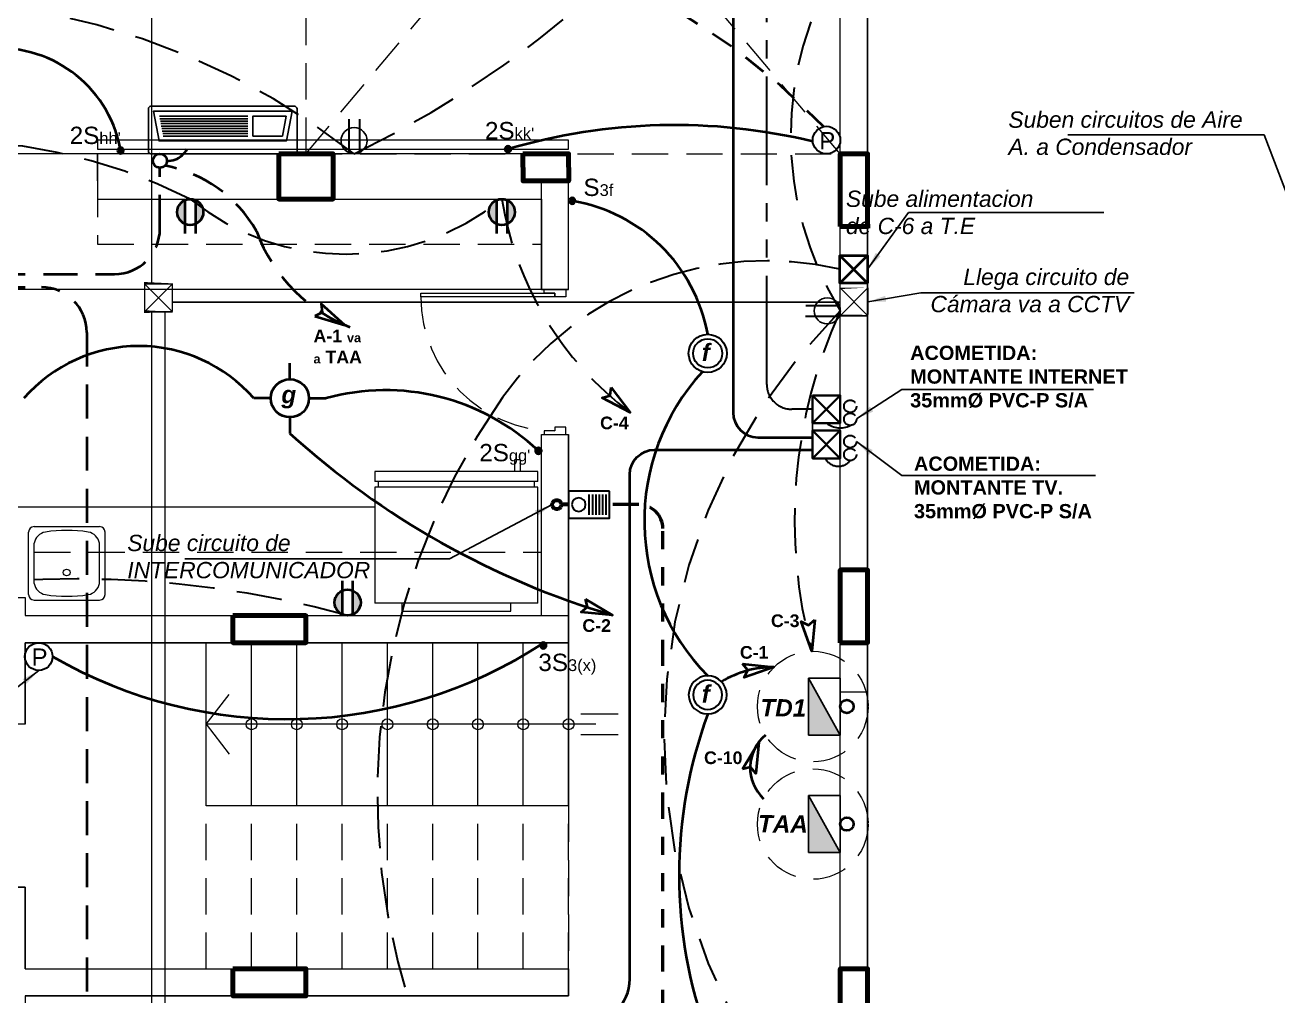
# Model space of a CAD drawing. Header units: millimetres. Extents: x 821 to 906, y 83 to 185.
# Drawn here: x 825.6 to 832.52, y 97.32 to 102.68 of the extents above; entities that cross this region are included whole.
import ezdxf

# ---------------------------------------------------------------- set-up
doc = ezdxf.new("R2010")
doc.units = ezdxf.units.MM
for name, pattern in [('ACAD_ISO04W100', [30, 24, -3, 0, -3]), ('ACAD_ISO05W100', [33, 24, -3, 0, -3, 0, -3]), ('ACAD_ISO06W100', [36, 24, -3, 0, -3, 0, -3, 0, -3]), ('ACAD_ISO12W100', [21, 12, -3, 0, -3, 0, -3]), ('CONTINUA', [0]), ('DASHED', [0.75, 0.5, -0.25]), ('HIDDEN', [0.375, 0.25, -0.125]), ('HIDDEN_LINE', [0.3912222232818603, 0.2822222232818604, -0.1089999999999999])]:
    doc.linetypes.add(name, pattern=pattern)
for name, color, linetype, lineweight in [('A-TOMACORR', 200, 'DASHED', 35), ('ACOMETIDA', 6, 'ACAD_ISO04W100', 60), ('C.EMPOTRADO EN PARED Y TECHO', 210, 'Continuous', 40), ('Centros de Luz', 150, 'Continuous', 30), ('COLUMNAS', 3, 'Continuous', 80), ('E1AC', 6, 'Continuous', 25), ('IE-circuito alumbrado', 30, 'Continuous', 40), ('INTERRUPTORES', 1, 'Continuous', 25), ('Muro sin techar', 160, 'Continuous', 40), ('red alumbrado', 41, 'Continuous', 35), ('red tomacorrient', 56, 'Continuous', 40), ('red tomacorriente', 25, 'Continuous', 30), ('redaguacaliente', 30, 'ACAD_ISO12W100', 50), ('REDTVCABLE', 140, 'TV_LINE', 40), ('TD', 132, 'Continuous', 25), ('TEXTODESAG.', 135, 'Continuous', 18)]:
    doc.layers.add(name, color=color, linetype=linetype, lineweight=lineweight)
doc.layers.add('TV', color=140, linetype='ACAD_ISO12W100')
doc.styles.add('david', font='arialbi.ttf', dxfattribs={"height": 0.05})
doc.styles.add('Ejes', font='arial.ttf', dxfattribs={"height": 0.2})
doc.styles.add('Jocope', font='arialbd.ttf', dxfattribs={"height": 0.12})
doc.styles.add('style4', font='verdanab.ttf', dxfattribs={"height": 0.1})
doc.linetypes.add('TV_LINE', pattern='A,12.7,-5.08,["TV",Standard,S=2.54,R=0,X=-2.54,Y=-1.27],-6.349999999999998', length=24.13)
doc.dimstyles.new('dimension horizontal', dxfattribs={"dimtxt": 0.08, "dimasz": 0.1, "dimexe": 0.15, "dimexo": 0.3, "dimgap": 0.01, "dimtad": 2, "dimtih": 1, "dimtoh": 1, "dimzin": 1, "dimtxsty": 'style4', "dimblk": 'ARCHTICK', "dimcen": 0.08, "dimadec": 0, "dimazin": 0, "dimtfac": 1, "dimtmove": 0, "dimatfit": 3, "dimfxl": 1, "dimarcsym": 0})

# ---------------------------------------------------------------- blocks, each defined once
blk = doc.blocks.new('BGFBGFBGF')
at = {"color": 140, "linetype": 'HIDDEN'}
for p, q in [((304.4776797448141, 57.8713946453334, -3.894585102580435e-05), (304.6310708852963, 57.71800350498762, -3.894585102580435e-05)), ((304.4776797448159, 57.7180035049858, -3.894585102580435e-05), (304.6310708852944, 57.87139464533522, -3.894585102580435e-05)), ((308.3163783371508, 57.84934207813802, -3.894585102580435e-05), (308.469769477633, 57.69595093779225, -3.894585102580435e-05)), ((308.3163783371526, 57.69595093779043, -3.894585102580435e-05), (308.4697694776312, 57.84934207813984, -3.894585102580435e-05)), ((304.4776797448159, 57.7180035049858, -3.894585102580435e-05), (304.6310708852963, 57.71800350498762, -3.894585102580435e-05)), ((308.3163783371526, 57.69595093779043, -3.894585102580435e-05), (308.469769477633, 57.69595093779225, -3.894585102580435e-05))]:
    blk.add_line(p, q, dxfattribs=at)
at = {"color": 140, "linetype": 'HIDDEN', "const_width": 0.007773370705913237, "elevation": -3.894585102580435e-05}
for points in [[(304.5175850904445, 57.87139464533387), (304.5175850905144, 62.01349572298392)], [(304.6310708852957, 57.7705235240574), (308.3197202738342, 57.77052352405696)], [(304.5175850903253, 50.79358243349449), (304.517585090442, 57.71800350498627)], [(304.5911655397832, 50.79358243349449), (304.5911655395943, 57.71800350498715)]]:
    blk.add_lwpolyline(points, dxfattribs=at)
for points in [[(304.4776797448141, 57.8713946453334), (304.6310708852944, 57.87139464533522), (304.6310708852963, 57.71800350498762), (304.4776797448159, 57.7180035049858)], [(308.3163783371508, 57.84934207813802), (308.4697694776312, 57.84934207813984), (308.469769477633, 57.69595093779225), (308.3163783371526, 57.69595093779043)]]:
    blk.add_lwpolyline(points, close=True, dxfattribs=at)
blk = doc.blocks.new('ERGERFREFRE')
at = {"layer": 'COLUMNAS', "color": 1, "lineweight": 80, "ltscale": 0.2}
for points in [[(10621.07072204051, -16633.20357643775), (10621.3707220406, -16633.20357643775), (10621.3707220406, -16633.45357643761), (10621.07072204051, -16633.45357643761)], [(10621.07072204051, -16633.20357643775), (10621.3707220406, -16633.20357643775), (10621.3707220406, -16633.45357643761), (10621.07072204051, -16633.45357643761)], [(10622.41837864402, -16633.20357643775), (10622.41955034222, -16633.35357643776), (10622.67189373869, -16633.35357643776), (10622.67072204049, -16633.20357643775)], [(10624.17072204052, -16633.60591983419), (10624.32072204054, -16633.60591983419), (10624.32072204054, -16633.20357643772), (10624.17072204052, -16633.20357643772)], [(10624.17072204047, -16635.90357643774), (10624.32072204049, -16635.90357643774), (10624.32072204049, -16635.50123304127), (10624.17072204047, -16635.50123304127)], [(10620.81837864402, -16635.75357643774), (10620.81837864402, -16635.90357643777), (10621.22072204049, -16635.90357643777), (10621.22072204049, -16635.75357643774)], [(10620.81837864402, -16637.70357643774), (10620.81837864402, -16637.85357643777), (10621.22072204049, -16637.85357643777), (10621.22072204049, -16637.70357643774)], [(10624.17072204047, -16638.10591983422), (10624.32072204049, -16638.10591983422), (10624.32072204049, -16637.70357643774), (10624.17072204047, -16637.70357643774)]]:
    blk.add_lwpolyline(points, close=True, dxfattribs=at)
blk = doc.blocks.new('puertas sss')
at = {"color": 251, "lineweight": 0, "true_color": 0x636466}
for p, q in [((2962.349878374491, 159.01688890445), (2962.214878374495, 159.01688890445)), ((2962.214878374495, 159.01688890445), (2962.214878374495, 158.9718889044512)), ((2962.349878374491, 159.01688890445), (2962.214878374495, 159.01688890445)), ((2962.214878374495, 158.9718889044512), (2962.282378374493, 158.9718889044512)), ((2962.282378374493, 158.9718889044512), (2962.282378374493, 158.9943889044498)), ((2962.282378374493, 158.9943889044498), (2962.349878374491, 158.9943889044498)), ((2962.349878374491, 158.9943889044498), (2962.349878374491, 159.01688890445)), ((2962.214878374495, 158.1168889044502), (2962.214878374495, 158.1618889044494)), ((2962.214878374495, 158.1618889044494), (2962.282378374493, 158.1618889044494)), ((2962.349878374491, 158.1168889044502), (2962.214878374495, 158.1168889044502)), ((2962.349878374491, 158.1168889044502), (2962.214878374495, 158.1168889044502)), ((2962.282378374493, 158.1618889044494), (2962.282378374493, 158.1393889044493)), ((2962.282378374493, 158.1393889044493), (2962.282378374493, 158.1618889044494)), ((2962.282378374493, 158.1618889044494), (2963.114878374493, 158.1618889044494)), ((2962.282378374493, 158.1393889044493), (2962.349878374491, 158.1393889044493)), ((2963.114878374493, 158.1393889044493), (2962.282378374493, 158.1393889044493)), ((2962.349878374491, 158.1393889044493), (2962.349878374491, 158.1168889044502)), ((2963.114878374493, 158.1618889044494), (2963.114878374493, 158.1393889044493))]:
    blk.add_line(p, q, dxfattribs=at)
at = {"color": 251, "linetype": 'HIDDEN', "lineweight": 0, "ltscale": 0.8, "true_color": 0x636466}
blk.add_arc((2962.282378374493, 158.1618889044494), 0.8325000000016142, 0, 90, dxfattribs=at)
blk = doc.blocks.new('refrio')
at = {"color": 251, "lineweight": 0, "true_color": 0x636466}
for p, q in [((2971.059993229256, 159.0504102610967), (2971.035493229256, 159.0504102610967)), ((2971.035493229256, 159.0504102610967), (2971.035493229256, 159.0014102610967)), ((2971.059993229256, 159.0014102610967), (2971.059993229256, 159.0504102610967)), ((2971.133220902728, 159.0014102610967), (2970.443297969585, 159.0014102610967)), ((2970.443297969585, 159.0014102610967), (2970.443297969585, 158.9587996442515)), ((2971.133220902728, 158.9587996442515), (2970.443297969585, 158.9587996442515)), ((2970.457297969586, 158.9587996442515), (2970.457297969586, 158.9354442311851)), ((2971.119220902729, 158.9354442311851), (2971.119220902729, 158.9587996442515)), ((2971.133220902728, 158.9587996442515), (2971.133220902728, 159.0014102610967)), ((2971.133220902728, 158.9354442311851), (2970.443297969585, 158.9354442311851)), ((2970.443297969585, 158.9354442311851), (2970.443297969585, 158.4443658931896)), ((2971.133220902728, 158.4443658931896), (2971.133220902728, 158.9354442311851)), ((2971.133220902728, 158.4443658931896), (2970.443297969585, 158.4443658931896)), ((2970.557259436157, 158.4443658931896), (2970.557259436157, 158.4093658931897)), ((2971.019259436157, 158.4093658931897), (2971.019259436157, 158.4443658931896)), ((2970.557259436157, 158.4093658931897), (2971.019259436157, 158.4093658931897))]:
    blk.add_line(p, q, dxfattribs=at)
blk = doc.blocks.new('rgergeg')
at = {"color": 251, "lineweight": 0, "true_color": 0x636466}
for p, q in [((10594.59418982897, -16435.21975469824), (10594.93918982897, -16435.21975469824)), ((10594.56418982897, -16435.24975469824), (10594.56418982897, -16435.61133750355)), ((10594.65497781353, -16435.25020204492), (10594.87840184441, -16435.25020204492)), ((10594.96918982897, -16435.24975469824), (10594.96918982897, -16435.61133750355)), ((10594.65497781353, -16435.61089015687), (10594.87840184441, -16435.61089015687)), ((10594.59418982897, -16435.64133750355), (10594.93918982897, -16435.64133750355))]:
    blk.add_line(p, q, dxfattribs=at)
blk.add_circle((10594.71604067381, -16435.42969180222), 0.0184768546446321, dxfattribs=at)
blk.add_circle((10594.71604067381, -16435.42969180222), 0.0184768546446321, dxfattribs=at)
for centre, radius, start, end in [((10594.59418982897, -16435.24975469824), 0.03, 90, 180), ((10594.78668982897, -16434.48141064227), 0.75, 259.8852224934686, 259.8854913168888), ((10594.74668982897, -16434.48141064227), 0.75, 280.1145086831112, 280.1147775065313), ((10594.93918982897, -16435.24975469824), 0.03, 0, 90), ((10594.66814589729, -16435.3240370067), 0.075, 100.1147775065314, 170.9212843066498), ((10594.78668982897, -16435.9885461009), 0.75, 100.1145086830086, 100.1147775065314), ((10594.74668982897, -16435.9885461009), 0.75, 79.88522249346865, 79.8854913169914), ((10594.86523376065, -16435.3240370067), 0.075, 9.07871569335016, 79.88522249346865), ((10595.33468982897, -16435.4305461009), 0.75, 170.9212843066498, 189.0787156933501), ((10594.19868982897, -16435.4305461009), 0.75, 350.9212843066499, 9.07871569335016), ((10594.66814589729, -16435.53705519509), 0.075, 189.0787156933501, 259.8852224934686), ((10594.86523376065, -16435.53705519509), 0.075, 280.1147775065313, 350.9212843066499), ((10594.59418982897, -16435.61133750355), 0.03, 180, 270), ((10594.78668982897, -16434.87254610089), 0.75, 259.8852224934686, 259.8854913168888), ((10594.74668982897, -16434.87254610089), 0.75, 280.1145086831112, 280.1147775065313), ((10594.93918982897, -16435.61133750355), 0.03, 270, 0)]:
    blk.add_arc(centre, radius, start, end, dxfattribs=at)
blk = doc.blocks.new('GT4G45G45GF')
at = {"color": 251, "lineweight": 0, "true_color": 0x636466}
for p, q in [((830.8808555362959, 162.8249091949689), (830.8808555362959, 182.8249091949689)), ((826.5558555362952, 177.1749091949711), (824.0308555362938, 177.1749091949711)), ((829.2308555362981, 177.1749091949674), (826.5558555362952, 177.1749091949711)), ((826.6308555362923, 177.024909194966), (826.6308555362959, 177.1749091949674)), ((829.2308555362981, 176.4249091949747), (829.2308555362981, 177.1749091949674)), ((829.0808555362967, 176.4249091949711), (829.0808555362967, 177.024909194966)), ((829.2308555362981, 176.4249091949747), (824.7808555364011, 176.4249091949747)), ((829.0808555362967, 176.4249091949711), (829.0560262090733, 176.4249091949711)), ((829.0808555362967, 174.6249091949791), (829.0808555362967, 175.6249091949754)), ((829.0808555362967, 175.6249091949718), (829.2308555362981, 175.6249091949754)), ((829.2308555362981, 174.6249091949791), (829.2308555362981, 175.6249091949754)), ((824.7808555364011, 175.2249091949849), (828.1613359868754, 175.2249091949813)), ((826.2308555362981, 174.6249091949791), (829.2308555362981, 174.6249091949791)), ((829.2308555362981, 174.4749091949776), (829.2308555362981, 174.6249091949791)), ((826.2308555362981, 174.4749091949776), (826.2308555362981, 174.0249091949842)), ((826.2308555362981, 174.4749091949776), (829.2308555362981, 174.4749091949776)), ((826.2308555362981, 174.0249091949842), (826.2308555362981, 174.4749091949776)), ((827.2308555362981, 173.5749091949798), (827.2308555362981, 174.4749091949776)), ((827.4808555362981, 173.5749091949798), (827.4808555362981, 174.4749091949776)), ((827.7308555362981, 173.5749091949798), (827.7308555362981, 174.4749091949776)), ((827.9808555362981, 173.5749091949798), (827.9808555362981, 174.4749091949776)), ((828.2308555362981, 173.5749091949798), (828.2308555362981, 174.4749091949776)), ((828.4808555362981, 173.5749091949798), (828.4808555362981, 174.4749091949776)), ((828.7308555362981, 173.5749091949798), (828.7308555362981, 174.4749091949776)), ((828.9808555362981, 173.5749091949798), (828.9808555362981, 174.4749091949776)), ((829.2308555362981, 173.5749091949798), (829.2308555362981, 174.4749091949776)), ((830.7308555362981, 174.2034293828034), (830.8808555362959, 174.2034293828034)), ((829.2982893568699, 174.0818377602078), (829.5050425075099, 174.0818377602078)), ((826.2308555362981, 174.0249091949805), (826.0808555363039, 174.0249091949805)), ((829.2982893568699, 173.967980629746), (829.5050425075099, 173.967980629746)), ((829.2308555362981, 173.5749091949798), (827.2308555362981, 173.5749091949798)), ((826.2308555362981, 173.1249091949791), (826.0808555363039, 173.1249091949791)), ((826.2308555362981, 173.1249091949791), (826.2308555362981, 172.6749091949783)), ((826.2308555362981, 172.6749091949783), (826.2308555362981, 173.1249091949791)), ((826.2308555362981, 172.6749091949783), (829.2308555362981, 172.6749091949783)), ((829.2308555362981, 172.5249091949696), (829.2308555362981, 172.6749091949783)), ((826.2308555362981, 172.5249091949732), (829.2308555362981, 172.5249091949696))]:
    blk.add_line(p, q, dxfattribs=at)
for points in [[(830.1308555362959, 180.9249091948292), (830.7308555362981, 180.9249091948146), (830.7308555362981, 181.274909194966), (830.8808555362959, 181.274909194966), (830.8808555362959, 167.3749091949682), (830.7308555362981, 167.3749091949682), (830.7308555362508, 168.2749092212467), (830.5808555362075, 168.2749092212467), (830.5808555362075, 168.5249092211012), (830.7308555362508, 168.5249092211012), (830.7308555362981, 180.6749091949711), (830.1308555362959, 180.6749091949674)], [(826.6308555362959, 177.2499091949718), (826.6308555362959, 177.1999091949725), (829.2308555362981, 177.1999091949762), (829.2308555362981, 177.2499091949754)], [(829.0808555362967, 175.6249091949754), (829.2308555362981, 175.6249091949754), (829.2308555362981, 174.4749091949776), (826.2308555362981, 174.4749091949776), (826.2308555362981, 174.0249091949805), (826.0808555363039, 174.0249091949805), (826.0808555363039, 174.4749091949776), (825.9308555362097, 174.4749091949776), (825.9308555362097, 174.7249091948321), (826.2308555362981, 174.7249091948321), (826.2308555362981, 174.6249091949791), (829.0808555362967, 174.6249091949791)], [(826.0808555363039, 173.1249091949791), (826.2308555362981, 173.1249091949791), (826.2308555362981, 172.6749091949783), (829.2308555362981, 172.6749091949783), (829.2308555362981, 172.5249091949732), (826.2308555362981, 172.5249091949732), (826.2308555362981, 172.4249091951239), (825.9308555362097, 172.4249091951239), (825.9308555362097, 172.6749091949783), (826.080855536253, 172.6749091949783)]]:
    blk.add_lwpolyline(points, close=True, dxfattribs=at)
for points in [[(826.6308555362959, 177.1749091949674), (826.6308555362959, 176.9249091951129), (829.0808555362967, 176.9249091951093), (829.0808555362967, 176.4249091949711), (829.2308555362981, 176.4249091949747), (829.2308555362981, 177.1749091949711), (826.6308555362923, 177.1749091950002)], [(829.2308555362981, 174.4749091949776), (829.2308555362981, 173.5749091949798)], [(827.2308555362981, 174.0249091949769), (827.3566969108945, 174.189582523704)], [(829.3808555362996, 174.0249091949769), (827.2308555362981, 174.0249091949769)], [(827.2308555362981, 174.0249091949769), (827.3566969108945, 173.8602358662498)]]:
    blk.add_lwpolyline(points, dxfattribs=at)
for centre in [(827.4808555362981, 174.0249091949769), (827.7308555362981, 174.0249091949769), (827.9808555362981, 174.0249091949769), (828.2308555362981, 174.0249091949769), (828.4808555362981, 174.0249091949769), (828.7308555362981, 174.0249091949769), (828.9808555362981, 174.0249091949769), (829.2308555362981, 174.0249091949769)]:
    blk.add_circle(centre, 0.03, dxfattribs=at)
at = {"layer": 'Muro sin techar', "color": 251, "linetype": 'HIDDEN', "lineweight": 0, "ltscale": 0.8, "true_color": 0x636466}
for p, q in [((824.1808555364007, 174.9749091949776), (829.0808555362967, 174.9749091949776)), ((827.2308555362981, 172.674909194982), (827.2308555362981, 173.5749091949798)), ((827.4808555362981, 172.674909194982), (827.4808555362981, 173.5749091949798)), ((827.7308555362981, 172.674909194982), (827.7308555362981, 173.5749091949798)), ((827.9808555362981, 172.674909194982), (827.9808555362981, 173.5749091949798)), ((828.2308555362981, 172.674909194982), (828.2308555362981, 173.5749091949798)), ((828.4808555362981, 172.674909194982), (828.4808555362981, 173.5749091949798)), ((828.7308555362981, 172.674909194982), (828.7308555362981, 173.5749091949798)), ((828.9808555362981, 172.674909194982), (828.9808555362981, 173.5749091949798)), ((829.2308555362981, 172.674909194982), (829.2308555362981, 173.5749091949798))]:
    blk.add_line(p, q, dxfattribs=at)
for points in [[(827.7808555362938, 177.1749091949711), (830.7308555362981, 180.6749091949711)], [(830.7308555362981, 177.1749091949711), (827.7808555362938, 180.6749091949711)], [(826.6308555362923, 177.0249091949696), (826.6308555362923, 176.6749091949711), (829.0808555362967, 176.6749091949856)], [(829.2308555362981, 173.5749091949798), (829.2308555362981, 172.674909194982)]]:
    blk.add_lwpolyline(points, dxfattribs=at)
blk.add_lwpolyline([(827.7808555362938, 177.1749091949711), (830.7308555362981, 177.1749091949711), (830.7308555362981, 180.6749091949711), (827.7808555362938, 180.6749091949711)], close=True, dxfattribs=at)
at = {"color": 251, "lineweight": 0, "true_color": 0x636466}
blk.add_blockref('ERGERFREFRE', (-9793.439866504195, 16810.37848563272), dxfattribs=at)
at = {"color": 251, "lineweight": 0, "true_color": 0x636466, "xscale": 0.888888888888799, "yscale": 0.888888888888799, "zscale": 0.888888888888799, "rotation": 180}
blk.add_blockref('puertas sss', (3462.295747424472, 316.9732548878052), dxfattribs=at)
at = {"color": 251, "lineweight": 0, "true_color": 0x636466, "xscale": 1.303017825203788, "yscale": 1.303017825203788, "zscale": 1.303017825203788}
blk.add_blockref('refrio', (-3042.379230024617, -31.76145363885041), dxfattribs=at)
at = {"color": 251, "lineweight": 0, "true_color": 0x636466, "rotation": 90}
blk.add_blockref('rgergeg', (-15608.9691864322, -10419.85323447971), dxfattribs=at)
blk = doc.blocks.new('A$C3BCF1C71')
at = {"lineweight": -3}
blk.add_hatch(color=256, dxfattribs=at).paths.add_polyline_path([(0.3149999930030276, 1.002514978e-07), (-6.997026999999999e-09, 0.1750001002514523), (-6.997026999999999e-09, 1.002514978e-07)])
for p, q in [((-6.997026999999999e-09, 0.1750001002514523), (0.3149999930030276, 0.1750001002515091)), ((-6.997026999999999e-09, 1.002514978e-07), (-6.997026999999999e-09, 0.1750001002514523)), ((-6.997026999999999e-09, 0.1750001002514523), (0.3149999930030276, 1.002514978e-07)), ((0.3149999930030276, 1.002514978e-07), (0.3149999930030276, 0.1750001002515091)), ((-6.997026999999999e-09, 1.002514978e-07), (0.3149999930030276, 1.002514978e-07))]:
    blk.add_line(p, q, dxfattribs=at)
blk = doc.blocks.new('DICROICO')
for centre, radius in [((-8.412825991399586e-12, -2.842170943040401e-14), 0.1052536623901456), ((0, 0), 0.0802536623901404)]:
    blk.add_circle(centre, radius)
blk = doc.blocks.new('gtgrfrfr')
for points in [[(0, 0.1052536623901261), (0, 0.1937487151298996)], [(-0.1052536623901688, 0), (-0.19942783567069, 0)], [(0.1052536623901688, 0), (0.19942783567069, 0)], [(0, -0.1052536623901545), (0, -0.193748715129999)], [(0, -0.1052536623901545), (0, -0.193748715129999)]]:
    blk.add_lwpolyline(points)
blk.add_circle((0, 0), 0.1052536623901403)
blk = doc.blocks.new('A$C79E72A3B')
at = {"linetype": 'ByBlock'}
blk.add_hatch(color=256, dxfattribs=at).paths.add_polyline_path([(9.34073796e-08, 0.0165548403459184, 1), (0.0331096587037791, 0.0165548403459184, 1)])
blk.add_circle((0.0165548760555794, 0.0165548403459184), 0.0165547826481714, dxfattribs=at)
blk = doc.blocks.new('_ARCHTICK')
at = {"color": 0, "linetype": 'ByBlock', "const_width": 0.15}
blk.add_lwpolyline([(-0.5, -0.5), (0.5, 0.5)], dxfattribs=at)
blk = doc.blocks.new('T.C.')
for p, q in [((0.2734030024635956, 0.0412287565057454), (0.0086203340917166, 0.0412287565057454)), ((0.2731806108421324, -0.0421378255803404), (0.0090231017356359, -0.0421378255803404))]:
    blk.add_line(p, q)
at = {"lineweight": -3}
blk.add_circle((0.1029032346074246, 0), 0.1029032346073852, dxfattribs=at)
blk = doc.blocks.new('ewdrede')
at = {"layer": 'red tomacorrient', "linetype": 'CONTINUA', "lineweight": 40}
h = blk.add_hatch(color=256, dxfattribs=at)
h.paths.add_polyline_path([(0.006174329075031433, -0.02917840755037845), (0.1378901993751129, -0.02917840755037847, -0.650701492191188)])
h.paths.add_polyline_path([(0.1378901993751129, 0.02917840755041821), (0.006174329075031439, 0.02917840755041822, -0.650701492191188)])
for p, q in [((0.006174329075031439, 0.02917840755041823), (0.1913046890424028, 0.02917840755041821)), ((0.006174329074991603, -0.02917840755037845), (0.1913046890424028, -0.02917840755037848))]:
    blk.add_line(p, q, dxfattribs=at)
blk.add_circle((0.07203226422507213, 0), 0.07203226422516966, dxfattribs=at)
blk = doc.blocks.new('INTERCOMUNI')
at = {"color": 2, "lineweight": 30}
for p, q in [((1930.435610909602, 770.0577389519931), (1930.548110909602, 770.0577389519931)), ((1930.435610909602, 770.0389889519929), (1930.548110909602, 770.0389889519929)), ((1930.435610909602, 770.020238951993), (1930.548110909602, 770.020238951993)), ((1930.435610909602, 770.001488951993), (1930.548110909602, 770.001488951993)), ((1930.435610909602, 769.982738951993), (1930.548110909602, 769.982738951993)), ((1930.435610909602, 769.9639889519931), (1930.548110909602, 769.9639889519931))]:
    blk.add_line(p, q, dxfattribs=at)
blk.add_lwpolyline([(1930.416860909602, 769.9452389519929), (1930.416860909602, 770.170238951993), (1930.566860909602, 770.170238951993), (1930.566860909602, 769.9452389519929)], close=True, dxfattribs=at)
blk.add_circle((1930.491860909602, 770.113988951993), 0.03750000000000053, dxfattribs=at)
blk = doc.blocks.new('gt4g4r4frf')
at = {"layer": 'C.EMPOTRADO EN PARED Y TECHO'}
for p, q in [((362.4033549806737, 134.3144357113796, -1.947292549075996e-05), (362.5567461210211, 134.4678268518605, -1.947292549075996e-05)), ((362.4033549806737, 134.4678268518605, -1.947292549075996e-05), (362.5567461210211, 134.3144357113796, -1.947292549075996e-05))]:
    blk.add_line(p, q, dxfattribs=at)
at = {"layer": 'C.EMPOTRADO EN PARED Y TECHO', "elevation": -1.947292549075996e-05}
blk.add_lwpolyline([(362.4033549806737, 134.4678268518605), (362.5567461210211, 134.4678268518605), (362.5567461210211, 134.3144357113796), (362.4033549806737, 134.3144357113796)], close=True, dxfattribs=at)
blk = doc.blocks.new('SPLIT_DECORATIVO')
for p, q in [((-0.1901230978177466, -0.2999999999999545), (0.4511559543782653, -0.2999999999999545)), ((-0.1901230978177466, -0.3187499999999091), (0.4547230980685413, -0.3187499999999091)), ((-0.1901230978177466, -0.3374999999998636), (0.4582902417587889, -0.3374999999998636)), ((-0.1901230978177466, -0.3562499999998181), (0.461857385449008, -0.3562499999998181)), ((-0.1901230978177466, -0.375), (0.465424529139284, -0.375)), ((-0.1901230978177466, -0.3937499999999545), (0.4689916728295316, -0.3937499999999545)), ((-0.1901230978177466, -0.4124999999999091), (0.4725588165198076, -0.4124999999999091)), ((-0.1901230978177466, -0.4312499999998636), (0.4761259602100552, -0.4312499999998636)), ((-0.1901230978177466, -0.4499999999999318), (0.4796931039002743, -0.4499999999999318))]:
    blk.add_line(p, q)
for points in [[(0.5625, -0.2588319503395269), (0.5625, -0.1845546106711708, 0.4142135623730893), (0.5437499999999886, -0.1658046106711026), (-0.5437499999999886, -0.1658046106711026, 0.4142135623731013), (-0.5624999999999716, -0.1845546106711708), (-0.5624999999999716, -0.2588319503395269)], [(-0.5624999999999716, -0.2588319503395269), (-0.5624999999999716, -0.506249999999909, 0.414213562373083), (-0.543750000000017, -0.5249999999999773), (0.5437499999999886, -0.5249999999999773, 0.4142135623731008), (0.5625, -0.506249999999909), (0.5625, -0.2588319503395269)]]:
    blk.add_lwpolyline(points, format="xyb")
for points in [[(-0.5250000000000341, -0.4874999999998408), (0.5249999999999773, -0.4874999999998408), (0.4821942757169211, -0.2624999999999318), (-0.4821942757169211, -0.2624999999999318)], [(-0.2276230978177409, -0.2999999999999545), (-0.4511559543782653, -0.2999999999999545), (-0.4796931039003312, -0.4499999999999318), (-0.2276230978177409, -0.4499999999999318)]]:
    blk.add_lwpolyline(points, close=True)
at = {"layer": 'C.EMPOTRADO EN PARED Y TECHO', "linetype": 'HIDDEN', "ltscale": 0.75}
blk.add_arc((0.416418227587485, -0.2782231998751286), 0.1656168146038009, 87.78962884037904, 174.5522935787831, dxfattribs=at)
at = {"layer": 'IE-circuito alumbrado'}
blk.add_circle((0.4758808489022499, -0.1127296122253938), 0.0530749984092307, dxfattribs=at)
blk = doc.blocks.new('NGGFNGFNF')
blk.add_line((993.0977027307473, 36.80870136478609), (993.0977027307473, 36.76743374794091))
at = {"layer": 'C.EMPOTRADO EN PARED Y TECHO', "color": 4, "linetype": 'ACAD_ISO04W100', "lineweight": 30, "ltscale": 0.008}
for centre in [(993.305695704658, 36.90155929079685), (993.305695704658, 36.83014333038557)]:
    blk.add_circle(centre, 0.03408692007724085, dxfattribs=at)
at = {"layer": 'C.EMPOTRADO EN PARED Y TECHO', "color": 5, "linetype": 'ACAD_ISO05W100', "lineweight": 30, "ltscale": 0.008}
for centre in [(993.3056957046583, 36.70690053360397), (993.3056957046583, 36.63548457319268)]:
    blk.add_circle(centre, 0.03408692007724085, dxfattribs=at)
at = {"layer": 'C.EMPOTRADO EN PARED Y TECHO', "color": 4, "linetype": 'ACAD_ISO04W100', "lineweight": 30, "ltscale": 0.008}
blk.add_arc((993.2498793280049, 36.90447168519597), 0.121939902129173, 231.756717861214, 297.2411614109701, dxfattribs=at)
at = {"layer": 'C.EMPOTRADO EN PARED Y TECHO', "color": 5, "linetype": 'ACAD_ISO05W100', "lineweight": 30, "ltscale": 0.008}
blk.add_arc((993.2407180773581, 36.65491772817018), 0.08418129533025079, 209.0492081636359, 320.5227654417001, dxfattribs=at)
at = {"layer": 'red alumbrado'}
for p, q in [((993.2510938710947, 36.9620925051338), (993.0977027307473, 36.80870136478609)), ((993.2510938710947, 36.80870136478609), (993.0977027307473, 36.9620925051338)), ((993.2510938710947, 36.76743374794091), (993.0977027307473, 36.61404260759321)), ((993.2510938710947, 36.61404260759321), (993.0977027307473, 36.76743374794091))]:
    blk.add_line(p, q, dxfattribs=at)
for points in [[(993.0977027307473, 36.9620925051338), (993.2510938709607, 36.9620925051338), (993.2510938709607, 36.80870136478609), (993.0977027307473, 36.80870136478609)], [(993.0977027307473, 36.76743374794091), (993.2510938709607, 36.76743374794091), (993.2510938709607, 36.61404260759321), (993.0977027307473, 36.61404260759321)]]:
    blk.add_lwpolyline(points, close=True, dxfattribs=at)
at = {"layer": 'redaguacaliente', "lineweight": 35, "ltscale": 0.012, "char_height": 0.0785780345953024, "attachment_point": 4, "style": 'Jocope'}
for s, insert in [('\\pxql;ACOMETIDA:\\PMONTANTE INTERNET\\P35mmØ PVC-P S/A', (993.6366804364635, 37.06386139950519)), ('ACOMETIDA:\\PMONTANTE TV.\\P35mmØ PVC-P S/A', (993.6575977068268, 36.45173496535676))]:
    blk.add_mtext(s, dxfattribs=dict(at, insert=insert))
at = {"layer": 'TEXTODESAG.'}
for points in [[(993.3397450411796, 36.83174358123674), (993.5896834638646, 36.99376587952702), (994.6490831446857, 36.99376587952702)], [(993.3397826247356, 36.70690053360397), (993.5896834638646, 36.51883774434179), (994.6592269371167, 36.5188377443427)]]:
    blk.add_leader(points, dimstyle='dimension horizontal', dxfattribs=at)

msp = doc.modelspace()

# ---------------------------------------------------------------- linework, layer by layer
at = {"linetype": 'HIDDEN', "lineweight": 20, "ltscale": 0.75}
for centre in [(829.9486981080343, 98.92154547446205), (829.9486981080252, 98.2729407222929)]:
    msp.add_circle(centre, 0.305178163095718, dxfattribs=at)
at = {"layer": 'A-TOMACORR', "color": 4, "linetype": 'HIDDEN_LINE', "lineweight": 30}
msp.add_lwpolyline([(830.0974164044998, 101.3359970799172, 0.3049871280392757), (828.2364856010186, 100.627234933095, 0.2701480788563168), (827.9156104044087, 96.7926477482714, -0.186179284266211), (827.9107654509326, 91.87375178204044, -0.1365389677107451), (825.9664316937798, 89.57459763249793)], format="xyb", dxfattribs=at)
at = {"layer": 'ACOMETIDA', "linetype": 'HIDDEN'}
msp.add_lwpolyline([(828.6008075448487, 100.0363589189613), (828.560917542595, 100.0363589189613)], dxfattribs=at)
msp.add_circle((828.5359175425949, 100.0363589189614), 0.025, dxfattribs=at)
at = {"layer": 'C.EMPOTRADO EN PARED Y TECHO', "color": 5, "linetype": 'ACAD_ISO05W100', "lineweight": 30, "ltscale": 0.025}
msp.add_lwpolyline([(829.9474164046151, 100.5630905962068), (829.8322884864542, 100.5630905962068, -0.414213562373095), (829.6951195068683, 100.7002595757928), (829.6951195068683, 103.4191737318772, -0.4142135623748446), (829.832288486455, 103.5563427114631), (829.9235014873902, 103.5563427114625)], format="xyb", dxfattribs=at)
at = {"layer": 'C.EMPOTRADO EN PARED Y TECHO', "linetype": 'HIDDEN', "ltscale": 0.75}
for points in [[(823.4018611741384, 101.3090580373181), (826.0951241905163, 101.3090580373181, 0.4142135623730951), (826.3451241905163, 101.5590580373181), (826.3451241905162, 101.8963641235777)], [(826.372717764842, 101.9079321887392, -0.2207138755822423), (826.8784428330366, 101.5465620093801, 0.2232243206096204), (827.4198285656989, 101.0063663788503)], [(823.4018611741384, 101.2364829576491), (825.6913708341085, 101.2364829576491, -0.4142135623730951), (825.9413708341085, 100.9864829576491), (825.9413708341085, 93.32375178188772)]]:
    msp.add_lwpolyline(points, format="xyb", dxfattribs=at)
at = {"layer": 'C.EMPOTRADO EN PARED Y TECHO'}
for centre in [(830.1372289591088, 98.9215454744616), (830.1372289590998, 98.27294072229243)]:
    msp.add_circle(centre, 0.03642141427912154, dxfattribs=at)
at = {"layer": 'IE-circuito alumbrado', "ltscale": 1.9}
for points in [[(827.2002263746722, 101.0767256790333), (827.3659309810384, 101.0277247522801), (827.2348916530977, 101.1444181254053), (827.2403931620175, 101.0963637765458)], [(828.8358643780409, 100.6836635596361), (828.9407183342976, 100.5452671180602), (828.7864733299738, 100.6258321391537), (828.8297183997839, 100.6388743520091)], [(828.693642019638, 99.51518000012393), (828.8430228471072, 99.42667409315644), (828.6697697444861, 99.44297152899168), (828.7048786941576, 99.47138978073279)], [(829.9599054866557, 99.39950874927968), (829.9432748964554, 99.22667544620094), (829.8843970114094, 99.39043025875651), (829.9250420443834, 99.37072704395291)], [(829.5612797045703, 99.15736774228583), (829.7338600591371, 99.1382903105632), (829.5692875637113, 99.08173823074327), (829.5895646149249, 99.12210005147944)], [(829.5615221509522, 98.57642851305874), (829.6505592889494, 98.72549331521142), (829.6336451798393, 98.55229932889645), (829.6053520951264, 98.58750922433052)]]:
    msp.add_lwpolyline(points, close=True, dxfattribs=at)
at = {"layer": 'IE-circuito alumbrado', "linetype": 'HIDDEN', "ltscale": 0.5}
msp.add_arc((827.3343436476476, 99.56519489691482), 3.700716542594969, 43.73035255601234, 123.2828515046521, dxfattribs=at)
at = {"layer": 'IE-circuito alumbrado'}
for centre, radius, start, end in [((825.460153310061, 101.8782986558416), 0.6772904881357721, 8.10188516626495, 94.35307439277305), ((829.1866521598911, 98.88050250957384), 3.251293564494594, 76.44762854442031, 106.449995324397), ((828.4712908252833, 100.813886031206), 0.9121382549335764, 10.27775168535038, 80.57183362401541), ((826.2290690925776, 100.0703590614396), 0.841665044783611, 41.10930125335307, 138.8906987466368), ((830.238065797413, 99.94605797650625), 1.219060785619301, 137.4646459194844, 224.5149597698809), ((827.5898464137024, 99.4363579491799), 1.231800728136514, 46.74237697325772, 105.4314246998583), ((830.1391503916487, 103.8078621845222), 4.568889985942316, 227.6732870201535, 253.5197132500031), ((827.0466657351707, 101.4465532016895), 2.594715571016834, 240.0897306426684, 303.1339653963228), ((829.7243627351971, 98.61202219864757), 0.5263538019063196, 88.96612106192188, 122.0099509017827), ((831.8047757781279, 97.99079184645983), 2.593502388424394, 159.9282608038318, 200.071739196169), ((829.8381293590135, 98.5839332462094), 0.2349669947835296, 129.9412407629009, 226.8211198305004)]:
    msp.add_arc(centre, radius, start, end, dxfattribs=at)
at = {"layer": 'INTERRUPTORES', "color": 4, "lineweight": 30}
for centre in [(830.0244903350684, 102.0487517820596), (825.676511485628, 99.19743457234905)]:
    msp.add_circle(centre, 0.0763172097146746, dxfattribs=at)
at = {"layer": 'red tomacorriente', "linetype": 'HIDDEN'}
for points in [[(823.4008075448445, 92.00178623360262, 0.3007094179758428), (824.9008075448498, 92.2008472416186, 0.1955537216875021), (823.4008075448445, 94.18124109766768, 0.2150722157288849), (823.4008075448446, 96.34991037348097, -0.1505088533854034), (827.300807544846, 95.32200070665316, 0.1938635311944466), (830.1008075448135, 96.40332912002125, -0.4140360583111115), (830.1008075448318, 101.1060970519892, -0.2839815604080963), (830.1008075448489, 103.0390549748923, 0.0824357335708278), (830.1008075448456, 104.6210187835293, -0.1644400991267242), (827.4169804624562, 101.9737517820704, 0.2729036726963466), (823.4008075448445, 102.5074637738777, 0.209990327534278), (823.4008075448444, 105.1612995225893)], [(827.3812376725948, 99.42375178206522, 0.1355677121714892), (824.3946369439437, 99.42375178204051, 0.2866082677487704), (823.5508075449515, 101.5923168475767, -0.2605025796944526), (826.5125993501456, 101.7237517821983, 0.3541714488922457), (828.2323774872264, 101.7237517821957, 0.194729172963502), (828.9407183342976, 100.5452671180602)]]:
    msp.add_lwpolyline(points, format="xyb", dxfattribs=at)
msp.add_arc((832.6277153259023, 99.94797929918815), 2.779658191826361, 155.3773405185811, 195.0400235779751, dxfattribs=at)
at = {"layer": 'REDTVCABLE', "lineweight": 40, "ltscale": 0.025}
for points in [[(829.9149347816328, 103.8666742194559), (829.6461975931759, 103.8666742194559, 0.414213562373095), (829.50902861359, 103.72950523987), (829.50902861359, 100.5448682466875, 0.414213562373095), (829.6461975931759, 100.4076992671016), (829.9474164046151, 100.4076992671016)], [(827.1149347816299, 94.96682711355106), (826.753081989674, 94.96682711355106, -0.414213562373095), (826.6159130100881, 95.10399609313697), (826.6159130100881, 96.9207328337983, -0.414213562373095), (826.8641551283159, 97.16897495202613), (828.6900845336739, 97.16897495202613, 0.414213562373095), (828.9383266519018, 97.41721707025397), (828.9383266519018, 100.2018700527182, -0.414213562373095), (829.0754956314877, 100.3390390323041), (829.9474164046151, 100.3390390323041)]]:
    msp.add_lwpolyline(points, format="xyb", dxfattribs=at)
at = {"layer": 'TV', "color": 42, "linetype": 'ACAD_ISO06W100', "lineweight": 50, "ltscale": 0.006}
msp.add_lwpolyline([(828.5231585338222, 88.04196017245073), (828.988785958768, 88.04196017245077, 0.4142135623730654), (829.1210585660974, 88.17423277978024), (829.1210585660976, 99.90408631163021, 0.4142135623707093), (828.9887859587693, 100.0363589189597), (828.825807544849, 100.036358918961)], format="xyb", dxfattribs=at)

# ---------------------------------------------------------------- block references
for name, p in [('GT4G45G45GF', (-0.6300479914492598, -75.20115741291389)), ('BGFBGFBGF', (521.782733637443, 43.38356048889653, 3.894585102580435e-05)), ('NGGFNGFNF', (-163.1502863261322, 63.67769366124691))]:
    msp.add_blockref(name, p)
at = {"rotation": 180}
msp.add_blockref('gt4g4r4frf', (1192.654162525521, 235.7271283615372, 1.947292549075996e-05), dxfattribs=at)
at = {"color": 240, "true_color": 0xed1f24, "xscale": -1, "rotation": 90}
msp.add_blockref('INTERCOMUNI', (1598.771046496842, 2030.528219828563), dxfattribs=at)
at = {"layer": 'C.EMPOTRADO EN PARED Y TECHO', "xscale": -1, "rotation": 180}
for p in [(826.1113563280704, 102.0080868845187), (826.1113563280704, 102.0080868845187), (828.2494010756823, 102.0152665049985), (828.2494010756823, 102.0152665049985), (828.60415417182, 101.7302577367365), (828.60415417182, 101.7302577367365), (828.4174198073097, 100.3500083798581), (828.4174198073097, 100.3500083798581), (828.4446423341124, 99.27519212029299), (828.4446423341124, 99.27519212029299)]:
    msp.add_blockref('A$C79E72A3B', p, dxfattribs=at)
at = {"layer": 'C.EMPOTRADO EN PARED Y TECHO'}
msp.add_blockref('gtgrfrfr', (827.0626550665453, 100.6237517820659), dxfattribs=at)
at = {"layer": 'Centros de Luz', "rotation": 359.9999999963566}
msp.add_blockref('DICROICO', (829.3687932689709, 100.8713762156762), dxfattribs=at)
at = {"layer": 'Centros de Luz', "xscale": -1, "rotation": 180.0000000036434}
msp.add_blockref('DICROICO', (829.3687932689711, 98.9861263219432), dxfattribs=at)
at = {"layer": 'E1AC', "xscale": 0.729040610193164, "yscale": 0.729040610193164, "zscale": 0.729040610193164, "rotation": 180}
msp.add_blockref('SPLIT_DECORATIVO', (826.6920606549788, 101.8528734875203), dxfattribs=at)
at = {"layer": 'IE-circuito alumbrado'}
for p, rotation in [((826.5125993501456, 101.7237517821983), 269.9984991894884), ((828.2323842924204, 101.7237517823389), 269.9984991894884), ((827.3812376725948, 99.42375178206532), 89.99849918948844)]:
    msp.add_blockref('ewdrede', p, dxfattribs=dict(at, rotation=rotation))
at = {"layer": 'red tomacorriente', "linetype": 'DASHED', "ltscale": 0.015, "xscale": 0.7000000000000001, "yscale": 0.7000000000000001, "zscale": 0.7000000000000001}
for p, rotation in [((827.4169804624562, 101.9737517820704), 89.99999999992181), ((830.1008075448318, 101.1060970519892), 180)]:
    msp.add_blockref('T.C.', p, dxfattribs=dict(at, rotation=rotation))
at = {"layer": 'TD', "lineweight": -3, "xscale": -1}
for p, rotation in [((829.9258074445778, 98.76404548145922), 269.9999999997752), ((829.9258074445687, 98.11544072929007), 269.999999999768)]:
    msp.add_blockref('A$C3BCF1C71', p, dxfattribs=dict(at, rotation=rotation))

# ---------------------------------------------------------------- texts
at = {"linetype": 'Continuous', "ltscale": 0.002, "char_height": 0.06999999999999999, "attachment_point": 1}
for s, insert in [('\\pxql;{\\fArial|b1|i0|c0|p34;A-1 \\H0.71429x;va\\H1.4x;\\P\\H0.71429x;a\\H1.4x; TAA}', (827.1931082021935, 101.0027211109337)), ('\\pxql;{\\fArial|b1|i0|c0|p34;C-4}', (828.7747561713695, 100.5223537635696)), ('\\pxql;{\\fArial|b1|i0|c0|p34;C-2}', (828.6770606841792, 99.40376073866585)), ('\\pxql;{\\fArial|b1|i0|c0|p34;C-3}', (829.7180677175622, 99.43047464348786)), ('\\pxql;{\\fArial|b1|i0|c0|p34;C-1}', (829.5464323529129, 99.25568569476533)), ('\\pxql;{\\fArial|b1|i0|c0|p34;C-10}', (829.3485664410235, 98.67392250753717))]:
    msp.add_mtext_dynamic_manual_height_columns(s, width=0.4303063594683181, gutter_width=12.5, heights=[0], dxfattribs=dict(at, insert=insert))
at = {"layer": 'C.EMPOTRADO EN PARED Y TECHO', "style": 'david'}
for s, p in [('f', (829.3360231945891, 100.8290930748042)), ('g', (827.0158249545555, 100.5963924036867)), ('f', (829.3360231945893, 98.94384318107114))]:
    msp.add_text(s, height=0.0957259809788939, dxfattribs=at).set_placement(p)
at = {"layer": 'C.EMPOTRADO EN PARED Y TECHO', "char_height": 0.0957259809788939, "width": 0.4630254832367277, "attachment_point": 7, "style": 'david'}
for s, insert in [("{\\fArial|b0|i0|c0|p34; 2\\fArial|b0|i0|c238|p34;S\\fArial|b0|i0|c0|p34;\\H0.67902x;kk'}", (828.1021624589682, 102.0518216061601)), ("{\\fArial|b0|i0|c0|p34; 2\\fArial|b0|i0|c238|p34;S\\fArial|b0|i0|c0|p34;\\H0.67902x;hh'}", (825.8099916004315, 102.0259004794808)), ('{\\fArial|b0|i0|c0|p34;   \\fArial|b0|i0|c238|p34;S\\fArial|b0|i0|c0|p34;\\H0.67902x;3f}', (828.5714826947562, 101.7390439430243)), ("{\\fArial|b0|i0|c0|p34; 2\\fArial|b0|i0|c238|p34;S\\fArial|b0|i0|c0|p34;\\H0.67902x;gg'}", (828.0708080204801, 100.2560899426632)), ('{\\fArial|b0|i0|c0|p34; 3\\fArial|b0|i0|c238|p34;S\\fArial|b0|i0|c0|p34;\\H0.67902x;3(x)}', (828.3970350841038, 99.09803999100109))]:
    msp.add_mtext(s, dxfattribs=dict(at, insert=insert))
at = {"layer": 'INTERRUPTORES', "color": 4, "lineweight": 30, "style": 'Ejes'}
for p in [(829.9845893744841, 101.9986253333439), (825.6366105250437, 99.14730812363338)]:
    msp.add_text('P', height=0.09478989984986783, dxfattribs=at).set_placement(p)
at = {"layer": 'redaguacaliente', "lineweight": 35, "ltscale": 0.012, "char_height": 0.09000000000000001, "attachment_point": 4, "style": 'Jocope'}
for s, insert in [('\\pxi-3.8326;{\\fArial|b0|i1|c0|p34;Suben circuitos de Aire\\PA. a Condensador}', (831.3734338039052, 102.0865225121589)), ('\\pxi-3.8326,ql;{\\fArial|b0|i1|c0|p34;Sube alimentacion\\Pde C-6 a T.E}', (830.4768983878204, 101.649430668195)), ('\\pxi-3.8326;{\\fArial|b0|i1|c0|p34;Sube circuito de\\PINTERCOMUNICADOR}', (826.5100604600966, 99.7492711947983))]:
    msp.add_mtext(s, dxfattribs=dict(at, insert=insert))
at = {"layer": 'redaguacaliente', "lineweight": 35, "ltscale": 0.012, "insert": (831.6951640934434, 101.2182223969523), "char_height": 0.09000000000000001, "width": 1.164141559078203, "attachment_point": 6, "style": 'Jocope'}
msp.add_mtext('\\pxi-3.8326;{\\fArial|b0|i1|c0|p34;Llega circuito de\\PCámara va a CCTV }', dxfattribs=at)
at = {"layer": 'TD', "style": 'david'}
for s, rotation, p in [('TD1', 359.6429183220005, (829.6595148391746, 98.86736969010065)), ('TAA', 359.6429183219939, (829.6462887546797, 98.22662914222951))]:
    msp.add_text(s, height=0.0957259809788939, rotation=rotation, dxfattribs=at).set_placement(p)

# ---------------------------------------------------------------- leaders
at = {"layer": 'TEXTODESAG.'}
for points in [[(832.7484690811362, 101.2684280999173), (832.4411076096094, 102.0772837692121), (831.3557224254349, 102.0772837692121)], [(830.2508075448471, 101.3359970799172), (830.4768983878204, 101.649430668195), (831.5544776521939, 101.6494306681941)], [(830.252503115075, 101.1562069968626), (830.5444614935197, 101.2056610164609), (831.7232609708932, 101.2056610164609)], [(828.5109175425949, 100.0363589189614), (827.943939907376, 99.73670981430686), (826.4819635826468, 99.73670981430686)], [(825.6768159271345, 99.12111796986963), (825.3015294501811, 98.82995522843612), (824.1237375817591, 98.82995522843612)]]:
    msp.add_leader(points, dimstyle='dimension horizontal', dxfattribs=at)

doc.saveas('drawing.dxf')
